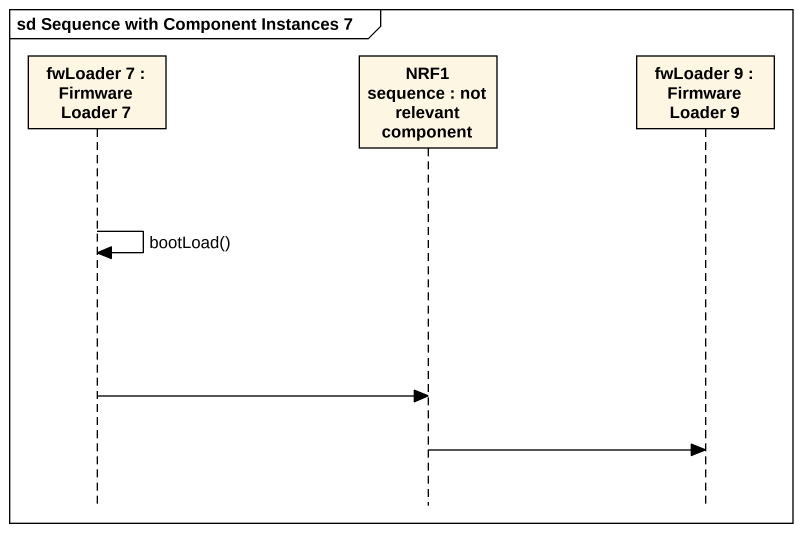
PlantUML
@startuml
mainframe sd Sequence with Component Instances 7
hide footbox
participant "fwLoader 7 : Firmware Loader 7" as fwLoader_7
participant "NRF1 sequence : not relevant component" as NRF1_sequence
participant "fwLoader 9 : Firmware Loader 9" as fwLoader_9

fwLoader_7 -> fwLoader_7 : bootLoad()
fwLoader_7 -> NRF1_sequence
NRF1_sequence -> fwLoader_9
@enduml
